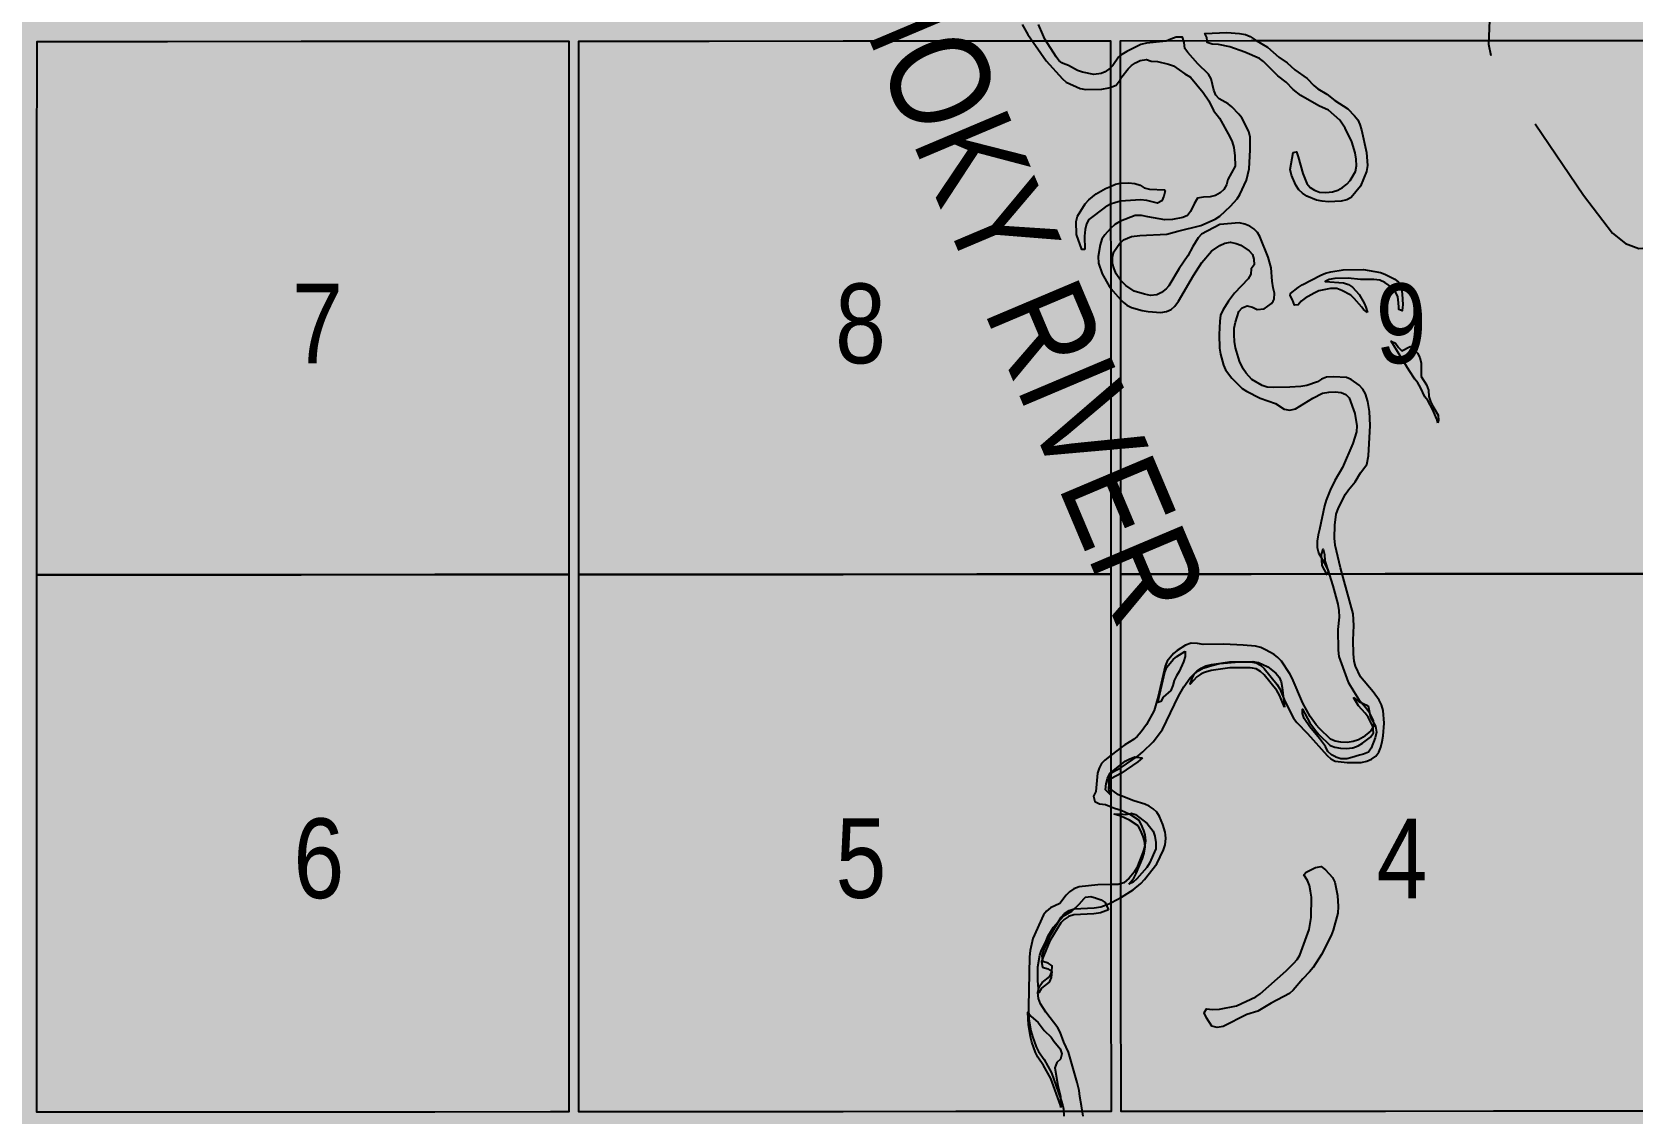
# Model space of a CAD drawing. Extents: x 403018 to 417191, y 6033193 to 6042673.
# Drawn here: x 414684.4 to 414845.3, y 6036942.8 to 6037051.5 of the extents above; entities that cross this region are included whole.
import ezdxf
from ezdxf.enums import TextEntityAlignment as Align

# ---------------------------------------------------------------- set-up
doc = ezdxf.new("R2010")
doc.units = 0
doc.header["$LTSCALE"] = 5
doc.linetypes.add('DASHED2', pattern=[9.525, 6.35, -3.175])
for name, color, linetype in [('Quarters', 8, 'Continuous'), ('RoadSeg', 57, 'DASHED2'), ('T-WATER', 160, 'Continuous'), ('T-WATER-T', 170, 'Continuous')]:
    doc.layers.add(name, color=color, linetype=linetype)
doc.layers.add('ROUTE-MAP-BACKGROUND-H', color=7, linetype='Continuous', true_color=0xf0ebff)
doc.styles.add('120', font='ARIALN.TTF', dxfattribs={"height": 13})
doc.styles.add('TXT', font='ARIALN.TTF', dxfattribs={"height": 0.2})

msp = doc.modelspace()

# ---------------------------------------------------------------- hatches: boundary and pattern name
at = {"layer": 'ROUTE-MAP-BACKGROUND-H'}
h = msp.add_hatch(color=256, dxfattribs=at)
h.dxf.hatch_style = 1
h.paths.add_polyline_path([(412923.423, 6037807.465), (416092.9, 6037807.465), (416092.9, 6035965.758), (412923.423, 6035965.758)])

# ---------------------------------------------------------------- linework, layer by layer
at = {"layer": 'Quarters'}
for points in [[(414698.042, 6036996.975), (414684.932, 6036996.969), (414684.937, 6037010.358), (414684.941, 6037023.747), (414684.945, 6037037.136), (414684.949, 6037050.525), (414698.054, 6037050.532), (414711.495, 6037050.539), (414724.113, 6037050.545), (414724.935, 6037050.545), (414738.375, 6037050.552), (414738.376, 6037037.163), (414738.376, 6037023.774), (414738.377, 6037010.384), (414738.377, 6036996.995), (414724.932, 6036996.988), (414711.488, 6036996.982), (414698.042, 6036996.975)], [(414752.492, 6036997.005), (414739.382, 6036996.996), (414739.381, 6037010.385), (414739.381, 6037023.774), (414739.38, 6037037.164), (414739.38, 6037050.553), (414752.485, 6037050.563), (414765.925, 6037050.572), (414779.366, 6037050.582), (414792.806, 6037050.592), (414792.811, 6037037.203), (414792.816, 6037023.813), (414792.822, 6037010.424), (414792.827, 6036997.034), (414779.382, 6036997.025), (414765.937, 6036997.015), (414752.492, 6036997.005)], [(414806.941, 6036997.044), (414793.831, 6036997.035), (414793.826, 6037010.424), (414793.821, 6037023.814), (414793.815, 6037037.203), (414793.81, 6037050.593), (414806.915, 6037050.602), (414820.356, 6037050.612), (414833.796, 6037050.622), (414847.236, 6037050.631), (414847.246, 6037037.242), (414847.256, 6037023.852), (414847.266, 6037010.463), (414847.276, 6036997.073), (414833.831, 6036997.064), (414820.386, 6036997.054), (414806.941, 6036997.044)], [(414696.558, 6036943.014), (414684.916, 6036943.006), (414684.92, 6036956.599), (414684.924, 6036970.191), (414684.928, 6036983.58), (414684.932, 6036996.969), (414698.042, 6036996.975), (414711.488, 6036996.982), (414724.932, 6036996.988), (414738.377, 6036996.995), (414738.378, 6036983.606), (414738.378, 6036970.216), (414738.379, 6036956.63), (414738.38, 6036943.043), (414737.219, 6036943.042), (414736.549, 6036943.042), (414724.93, 6036943.034), (414723.219, 6036943.033), (414711.48, 6036943.025), (414709.889, 6036943.023), (414698.03, 6036943.015), (414696.558, 6036943.014)], [(414750.561, 6036943.051), (414739.384, 6036943.043), (414739.383, 6036956.63), (414739.383, 6036970.217), (414739.382, 6036983.606), (414739.382, 6036996.996), (414752.492, 6036997.005), (414765.937, 6036997.015), (414779.382, 6036997.025), (414792.827, 6036997.034), (414792.832, 6036983.645), (414792.837, 6036970.255), (414792.843, 6036956.668), (414792.848, 6036943.082), (414791.59, 6036943.081), (414790.585, 6036943.08), (414779.398, 6036943.072), (414777.244, 6036943.07), (414765.949, 6036943.062), (414763.902, 6036943.061), (414752.499, 6036943.053), (414750.561, 6036943.051)], [(414804.596, 6036943.09), (414793.853, 6036943.082), (414793.847, 6036956.669), (414793.842, 6036970.256), (414793.836, 6036983.646), (414793.831, 6036997.035), (414806.941, 6036997.044), (414820.386, 6036997.054), (414833.831, 6036997.064), (414847.276, 6036997.073), (414847.286, 6036983.684), (414847.296, 6036970.294), (414847.307, 6036956.707), (414847.317, 6036943.12), (414845.626, 6036943.119), (414844.622, 6036943.118), (414833.867, 6036943.111), (414831.28, 6036943.109), (414820.417, 6036943.101), (414817.938, 6036943.099), (414806.967, 6036943.092), (414804.596, 6036943.09)]]:
    msp.add_lwpolyline(points, close=True, dxfattribs=at)
at = {"layer": 'RoadSeg', "flags": 128}
msp.add_lwpolyline([(414831.034, 6037049.084), (414830.799, 6037050.231), (414831.065, 6037056.558), (414830.932, 6037058.922), (414827.735, 6037065.549), (414826.902, 6037066.614), (414825.87, 6037067.48), (414818.777, 6037072.209), (414815.98, 6037074.939), (414815.514, 6037075.672), (414813.816, 6037081), (414811.851, 6037085.295), (414813.816, 6037081), (414815.514, 6037075.672), (414815.98, 6037074.939), (414818.777, 6037072.209), (414825.87, 6037067.48), (414826.902, 6037066.614), (414827.735, 6037065.549), (414830.932, 6037058.922), (414831.065, 6037056.558), (414830.799, 6037050.231), (414831.065, 6037048.932), (414831.897, 6037047.467), (414840.322, 6037035.079), (414843.22, 6037031.283), (414844.552, 6037030.251), (414845.883, 6037029.718), (414847.082, 6037029.818), (414849.18, 6037030.317), (414850.446, 6037030.184), (414853.775, 6037028.286), (414855.074, 6037027.953), (414877.152, 6037028.386), (414877.752, 6037028.785), (414878.185, 6037029.385), (414884.445, 6037043.937), (414886.31, 6037047.666), (414886.743, 6037048.866), (414887.076, 6037051.03), (414887.409, 6037052.029), (414887.742, 6037052.595), (414888.541, 6037052.928), (414889.44, 6037052.595), (414890.472, 6037051.329), (414902.427, 6037032.315), (414902.893, 6037032.016), (414903.559, 6037032.149), (414904.33, 6037032.656), (414906.818, 6037028.688), (414907.501, 6037027.631), (414908.177, 6037026.633), (414908.941, 6037025.548), (414909.635, 6037024.622), (414910.444, 6037023.614), (414911.279, 6037022.63), (414912.061, 6037021.767), (414912.953, 6037020.844), (414913.905, 6037019.901), (414914.847, 6037018.994), (414970.985, 6036965.34), (414971.914, 6036964.462), (414972.748, 6036963.688), (414973.641, 6036962.886), (414974.517, 6036962.134), (414975.432, 6036961.387), (414976.361, 6036960.662), (414977.339, 6036959.932), (414978.21, 6036959.316), (414979.229, 6036958.636), (414980.256, 6036957.985), (414981.479, 6036957.242), (414982.639, 6036956.588), (414983.756, 6036955.99), (414984.884, 6036955.393), (414987.459, 6036954.045), (415046.482, 6036923.161), (415045.817, 6036921.893), (415046.316, 6036921.526), (415058.571, 6036915.033)], dxfattribs=at)
at = {"layer": 'T-WATER', "linetype": 'Continuous', "flags": 128}
for points in [[(414783.908, 6037052.215), (414784.5, 6037051.212), (414786.318, 6037048.59)], [(414792.994, 6037028.233), (414792.984, 6037028.885), (414793.145, 6037029.394), (414793.749, 6037030.253), (414793.798, 6037030.3), (414794.11, 6037030.593), (414794.914, 6037030.946), (414795.748, 6037031.039), (414798.47, 6037031.16), (414799.576, 6037031.49), (414801.858, 6037032.059), (414803.326, 6037032.691), (414803.766, 6037032.973), (414804.863, 6037033.991), (414805.52, 6037034.725), (414805.784, 6037035.144), (414806.459, 6037036.592), (414806.729, 6037037.743), (414806.835, 6037039.645), (414806.814, 6037040.925), (414806.679, 6037041.489), (414805.979, 6037042.853), (414805.683, 6037043.228), (414804.999, 6037043.941), (414804.608, 6037044.261), (414803.708, 6037044.749), (414803.37, 6037045.138), (414803.166, 6037045.627), (414802.894, 6037046.755), (414802.644, 6037047.226), (414801.565, 6037048.272), (414800.561, 6037049.398), (414800.258, 6037049.827), (414800.211, 6037050.431), (414800.037, 6037050.939), (414799.407, 6037050.943), (414798.869, 6037050.764), (414798.39, 6037050.536), (414796.425, 6037050.349), (414795.857, 6037050.204), (414794.453, 6037049.518), (414793.773, 6037049.097), (414793.594, 6037048.952), (414793.019, 6037048.115), (414792.77, 6037047.844), (414792.257, 6037047.461), (414791.864, 6037047.319), (414791.119, 6037047.217), (414789.987, 6037047.437), (414789.478, 6037047.601), (414788.566, 6037048.113), (414788.035, 6037048.299), (414787.908, 6037048.388), (414787.612, 6037048.598), (414787.324, 6037048.984), (414786.216, 6037050.739), (414785.985, 6037051.214), (414785.565, 6037052.218)], [(414786.318, 6037048.59), (414787.991, 6037046.768), (414788.35, 6037046.439), (414789.752, 6037045.809), (414790.333, 6037045.692), (414791.933, 6037045.715), (414792.616, 6037045.85), (414792.772, 6037045.912), (414793.364, 6037046.146), (414793.776, 6037046.671), (414793.949, 6037046.978), (414794.565, 6037047.781), (414794.92, 6037048.099), (414795.314, 6037048.379), (414795.776, 6037048.609), (414796.399, 6037048.698), (414796.896, 6037048.528), (414797.502, 6037048.494), (414798.621, 6037048.241), (414799.142, 6037048.057), (414800.275, 6037047.287), (414800.822, 6037046.923), (414802.119, 6037045.394), (414802.673, 6037044.547), (414803.131, 6037043.604), (414803.747, 6037042.813), (414804.773, 6037040.931), (414805.007, 6037040.43), (414805.179, 6037039.885), (414805.289, 6037039.053), (414805.324, 6037038.013), (414804.596, 6037036.667), (414804.455, 6037036.115), (414804.192, 6037035.655), (414803.807, 6037035.331), (414803.362, 6037035.06), (414802.803, 6037034.913), (414802.127, 6037034.898), (414801.548, 6037034.783), (414801.205, 6037034.225), (414800.841, 6037033.436), (414800.547, 6037033.049), (414800.052, 6037032.847), (414799.042, 6037032.636), (414798.255, 6037032.599), (414796.534, 6037032.92), (414795.911, 6037033.052), (414795.29, 6037033.032), (414793.795, 6037032.487), (414793.237, 6037032.14), (414792.792, 6037031.734), (414792.221, 6037031.102), (414791.94, 6037030.667), (414791.745, 6037030.114), (414791.555, 6037028.929), (414791.594, 6037028.265), (414791.975, 6037027.193), (414792.675, 6037025.96), (414792.8, 6037025.781), (414793.021, 6037025.467), (414793.806, 6037024.623), (414793.978, 6037024.436), (414794.054, 6037024.353), (414794.453, 6037024.045), (414794.923, 6037023.823), (414795.986, 6037023.498), (414796.584, 6037023.397), (414797.862, 6037023.297), (414798.431, 6037023.42), (414798.904, 6037023.622), (414799.276, 6037023.945), (414799.632, 6037024.446), (414801.139, 6037027.019), (414801.972, 6037028.319), (414802.959, 6037029.454), (414803.78, 6037030.031), (414804.268, 6037030.269), (414804.843, 6037030.354), (414805.421, 6037030.245), (414805.906, 6037030.057), (414806.713, 6037029.493), (414807.049, 6037029.143), (414807.213, 6037028.647), (414807.219, 6037028.079), (414806.939, 6037027.703), (414806.879, 6037027.169), (414806.621, 6037026.687), (414805.255, 6037025.236), (414804.657, 6037024.454), (414804.068, 6037023.551), (414803.842, 6037023.029)], [(414820.102, 6036980.24), (414820.197, 6036980.812), (414820.277, 6036982.073), (414820.187, 6036983.362), (414820.024, 6036983.92), (414819.789, 6036984.383), (414819.183, 6036985.216), (414817.899, 6036986.742), (414817.418, 6036987.785), (414817.285, 6036988.299), (414817.204, 6036989.035), (414817.169, 6036990.41), (414817.228, 6036991.884), (414817.172, 6036993.04), (414815.919, 6036997.681), (414815.371, 6036999.952), (414815.3, 6037000.637), (414815.322, 6037001.958), (414815.465, 6037003.072), (414815.696, 6037003.689), (414816.414, 6037005.07), (414816.701, 6037005.508), (414817.388, 6037006.314), (414817.919, 6037007.204), (414818.54, 6037008.032), (414818.719, 6037008.905), (414818.868, 6037011.947), (414818.827, 6037013.363), (414818.637, 6037014.365), (414818.399, 6037015.137), (414818.139, 6037015.619), (414817.795, 6037016.007), (414816.99, 6037016.588), (414816.495, 6037016.776), (414815.191, 6037016.834), (414814.513, 6037016.8), (414813.984, 6037016.618), (414813.584, 6037016.345), (414812.51, 6037015.986), (414811.908, 6037015.869), (414810.813, 6037015.804), (414809.207, 6037015.768), (414808.54, 6037015.806), (414808.024, 6037015.962), (414806.999, 6037016.589), (414806.417, 6037017.227), (414806.127, 6037017.648), (414805.761, 6037018.42), (414805.358, 6037019.759), (414805.252, 6037020.399), (414805.221, 6037021.059), (414805.231, 6037021.735), (414805.341, 6037022.331), (414805.683, 6037023.396), (414806.033, 6037023.78), (414806.531, 6037023.99), (414807.054, 6037023.842), (414807.525, 6037023.613), (414808.242, 6037023.661), (414808.979, 6037024.196), (414809.141, 6037024.462), (414809.246, 6037024.634), (414809.281, 6037025.241), (414809.142, 6037025.795), (414809.052, 6037026.457), (414808.945, 6037027.778), (414808.626, 6037028.875), (414807.816, 6037030.923), (414807.566, 6037031.347), (414807.204, 6037031.693), (414806.784, 6037031.969), (414806.298, 6037032.191), (414805.74, 6037032.314), (414803.792, 6037032.152), (414801.943, 6037031.163), (414801.606, 6037030.815), (414801.058, 6037029.93), (414800.575, 6037028.991), (414799.706, 6037027.731), (414798.66, 6037025.976), (414798.386, 6037025.682), (414797.904, 6037025.316), (414797.458, 6037025.077), (414796.826, 6037025.027), (414796.214, 6037025.137), (414795.17, 6037025.459), (414794.328, 6037026.032), (414793.804, 6037026.562), (414793.377, 6037027.175), (414793.155, 6037027.69), (414792.994, 6037028.233)], [(414803.842, 6037023.029), (414803.769, 6037022.432), (414803.725, 6037021.115), (414803.763, 6037019.728), (414803.846, 6037019.133), (414804.137, 6037018.025), (414804.339, 6037017.54), (414804.983, 6037016.722), (414806.016, 6037015.682), (414806.445, 6037015.401), (414807.842, 6037014.693), (414809.386, 6037014.175), (414810.233, 6037013.598), (414810.823, 6037013.489), (414811.369, 6037013.648), (414813.109, 6037014.699), (414814.112, 6037015.209), (414814.725, 6037015.317), (414815.384, 6037015.349), (414815.978, 6037015.273), (414816.441, 6037015.074), (414816.776, 6037014.733), (414817.352, 6037013.158), (414817.531, 6037011.943), (414817.499, 6037011.32), (414817.134, 6037010.166), (414816.105, 6037007.732), (414815.337, 6037006.438), (414814.859, 6037005.454), (414814.448, 6037004.459), (414814.282, 6037003.884), (414813.808, 6037001.514), (414813.649, 6037000.985), (414813.56, 6037000.362), (414813.555, 6036999.704), (414813.699, 6036999.172), (414814.07, 6036998.548), (414814.537, 6036997.679), (414814.593, 6036997.564), (414815.129, 6036995.876), (414815.633, 6036994.01), (414815.731, 6036993.402), (414815.768, 6036992.708), (414815.639, 6036991.464), (414815.663, 6036989.421), (414815.729, 6036988.764), (414816.684, 6036986.196), (414817.248, 6036985.271), (414817.749, 6036984.458), (414818.431, 6036983.694), (414818.714, 6036983.292), (414819.192, 6036982.359), (414819.242, 6036981.741), (414818.955, 6036981.305), (414818.169, 6036980.685), (414817.705, 6036980.406), (414817.18, 6036980.223), (414816.57, 6036980.15), (414815.938, 6036980.17), (414815.358, 6036980.277), (414814.885, 6036980.473), (414813.778, 6036981.55), (414813.464, 6036981.92), (414812.87, 6036982.741), (414812.135, 6036984.099), (414811.062, 6036986.591), (414810.821, 6036987.033), (414809.973, 6036988.29), (414809.618, 6036988.676), (414809.24, 6036988.978), (414808.357, 6036989.453), (414807.887, 6036989.671), (414807.357, 6036989.804), (414806.117, 6036989.921), (414804.171, 6036989.996), (414802.114, 6036989.968), (414801.547, 6036990.065), (414800.892, 6036990.091), (414800.329, 6036989.911), (414799.493, 6036989.386), (414799.112, 6036989.084), (414798.488, 6036988.314), (414798.294, 6036987.803), (414797.582, 6036984.769), (414797.196, 6036983.346), (414796.423, 6036981.956), (414795.877, 6036981.194), (414795.488, 6036980.74), (414795.119, 6036980.438), (414794.233, 6036979.912), (414793.868, 6036979.63)], [(414790.055, 6036942.627), (414789.884, 6036943.659), (414789.731, 6036944.581), (414789.657, 6036945.18), (414789.45, 6036946.011), (414788.577, 6036949.053), (414788.124, 6036950.049), (414787.755, 6036951.061), (414787.507, 6036951.495), (414786.314, 6036953.056), (414785.778, 6036953.911), (414785.576, 6036954.416), (414785.504, 6036955.046), (414785.633, 6036955.593), (414785.929, 6036956.053), (414786.697, 6036956.643), (414786.9, 6036957.11), (414786.947, 6036957.719), (414786.531, 6036957.994), (414786.008, 6036958.152), (414785.924, 6036958.734), (414786.104, 6036959.279), (414786.754, 6036960.789), (414787.839, 6036962.613), (414788.189, 6036962.953), (414788.629, 6036963.25), (414789.143, 6036963.418), (414791.172, 6036963.519), (414791.825, 6036963.619), (414792.646, 6036963.939), (414792.884, 6036964.061), (414793.889, 6036964.598), (414795.087, 6036965.35), (414795.841, 6036965.99), (414796.225, 6036966.382), (414797.436, 6036967.962), (414798.132, 6036969.352), (414798.282, 6036969.866), (414798.351, 6036970.487), (414798.318, 6036970.86), (414798.295, 6036971.119), (414798.071, 6036971.898), (414797.711, 6036972.715), (414797.437, 6036973.129), (414797.083, 6036973.478), (414796.683, 6036973.744), (414796.231, 6036973.957), (414795.148, 6036974.283), (414793.875, 6036974.775), (414793.596, 6036974.878), (414792.869, 6036975.424), (414792.851, 6036975.437), (414792.638, 6036976.006), (414792.669, 6036976.675), (414792.867, 6036977.006), (414792.936, 6036977.123), (414793.871, 6036977.619), (414795.563, 6036978.809), (414796.033, 6036979.202), (414797.08, 6036980.199), (414798.02, 6036981.444), (414799.636, 6036984.802), (414800.18, 6036985.729), (414800.815, 6036986.617), (414801.509, 6036987.339), (414801.904, 6036987.612), (414802.381, 6036987.822), (414802.937, 6036987.97), (414804.799, 6036988.236), (414806.863, 6036988.246), (414807.445, 6036988.137), (414807.881, 6036987.892), (414808.247, 6036987.562), (414809.524, 6036985.981), (414809.811, 6036985.508), (414810.309, 6036984.291), (414811.191, 6036982.564), (414811.504, 6036982.141), (414812.595, 6036981.027), (414814.569, 6036978.839), (414814.938, 6036978.504), (414815.352, 6036978.259), (414816.566, 6036978.132), (414817.251, 6036978.125), (414817.965, 6036978.138), (414818.543, 6036978.27), (414819.024, 6036978.469), (414819.455, 6036978.764), (414819.743, 6036979.167), (414819.949, 6036979.669), (414820.102, 6036980.24)], [(414793.868, 6036979.63), (414792.864, 6036978.871), (414792.218, 6036978.374), (414791.888, 6036978.024), (414791.669, 6036977.573), (414791.483, 6036977.072), (414791.318, 6036975.216), (414791.091, 6036974.735), (414791.229, 6036974.202), (414791.701, 6036973.974), (414792.295, 6036973.903), (414792.871, 6036973.666), (414793.207, 6036973.536), (414793.877, 6036973.334), (414794.755, 6036972.925), (414795.598, 6036972.38), (414795.853, 6036971.937), (414796.116, 6036971.306), (414796.244, 6036970.856), (414796.304, 6036970.269), (414796.222, 6036969.631), (414796.05, 6036969.099), (414795.428, 6036967.562), (414795.171, 6036967.1), (414794.675, 6036966.519), (414794.121, 6036966.056), (414793.887, 6036965.986), (414793.572, 6036965.893), (414792.882, 6036965.876), (414791.537, 6036965.853), (414789.634, 6036965.636), (414789.118, 6036965.458), (414788.689, 6036965.157), (414788.327, 6036964.807), (414787.694, 6036963.979), (414786.755, 6036963.522), (414786.366, 6036963.214), (414786.05, 6036962.824), (414784.979, 6036960.441), (414784.74, 6036959.243), (414784.656, 6036958.61), (414784.547, 6036953.622), (414784.598, 6036952.369), (414784.805, 6036951.17), (414784.954, 6036950.616), (414785.318, 6036949.577), (414785.554, 6036949.105), (414786.129, 6036948.29), (414786.875, 6036946.959), (414787.822, 6036944.287), (414787.993, 6036943.655), (414788.061, 6036943.325), (414788.12, 6036942.623)]]:
    msp.add_lwpolyline(points, dxfattribs=at)
at = {"layer": 'T-WATER'}
for points in [[(414814.693, 6037034.433), (414814.057, 6037034.481), (414813.48, 6037034.571), (414812.508, 6037034.978), (414812.091, 6037035.28), (414811.722, 6037035.638), (414811.433, 6037036.088), (414810.991, 6037037.101), (414810.834, 6037037.667), (414811.141, 6037039.375), (414811.48, 6037039.434), (414811.667, 6037038.946), (414812.12, 6037037.278), (414812.537, 6037036.27), (414812.853, 6037035.859), (414813.308, 6037035.6), (414813.809, 6037035.405), (414814.446, 6037035.361), (414815.092, 6037035.43), (414815.626, 6037035.606), (414816.1, 6037035.865), (414816.535, 6037036.183), (414816.868, 6037036.548), (414817.4, 6037037.45), (414817.513, 6037038.041), (414817.483, 6037038.716), (414817.39, 6037039.341), (414817.056, 6037040.434), (414816.38, 6037041.813), (414815.836, 6037042.621), (414814.684, 6037043.606), (414813.733, 6037044.049), (414811.93, 6037045.098), (414811.137, 6037045.697), (414810.437, 6037046.418), (414809.617, 6037047.064), (414808.152, 6037048.504), (414807.75, 6037048.815), (414806.291, 6037049.452), (414804.777, 6037049.989), (414803.65, 6037050.207), (414802.996, 6037050.235), (414802.509, 6037050.414), (414802.498, 6037050.599), (414802.48, 6037050.919), (414802.258, 6037051.306), (414804.472, 6037051.404), (414805.769, 6037051.333), (414806.35, 6037051.222), (414806.824, 6037051.005), (414807.447, 6037050.602), (414808.567, 6037049.955), (414809.696, 6037048.944), (414810.554, 6037048.359), (414811.308, 6037047.678), (414812.539, 6037046.789), (414813.209, 6037046.083), (414813.62, 6037045.777), (414814.516, 6037045.221), (414815.325, 6037044.577), (414816.635, 6037043.756), (414817.327, 6037043.053), (414817.629, 6037042.637), (414817.854, 6037042.173), (414818.014, 6037041.657), (414818.527, 6037039.374), (414818.601, 6037038.073), (414818.532, 6037037.458), (414817.917, 6037036.006), (414816.985, 6037034.856), (414816.538, 6037034.63), (414815.974, 6037034.495), (414814.693, 6037034.433)], [(414790.223, 6037029.627), (414789.931, 6037029.636), (414789.385, 6037031.128), (414789.334, 6037032.433), (414789.47, 6037032.97), (414790.249, 6037034.234), (414790.605, 6037034.619), (414791.366, 6037035.224), (414792.294, 6037035.755), (414792.812, 6037035.974), (414793.297, 6037036.2), (414793.816, 6037036.296), (414794.605, 6037036.331), (414795.258, 6037036.275), (414795.761, 6037036.086), (414796.186, 6037035.825), (414796.714, 6037035.69), (414798.237, 6037035.627), (414798.288, 6037035.528), (414798.15, 6037035.002), (414797.945, 6037034.529), (414797.511, 6037034.277), (414796.437, 6037034.557), (414795.818, 6037034.61), (414793.817, 6037034.472), (414793.231, 6037034.331), (414792.812, 6037034.172), (414792.734, 6037034.142), (414792.264, 6037033.869), (414790.62, 6037032.651), (414790.373, 6037032.218), (414790.259, 6037031.642), (414790.193, 6037030.988), (414790.223, 6037029.627)], [(414818.607, 6037023.32), (414818.219, 6037023.61), (414818.032, 6037023.831), (414817.293, 6037024.708), (414816.928, 6037025.049), (414816.031, 6037025.523), (414815.534, 6037025.712), (414814.89, 6037025.718), (414813.718, 6037025.467), (414813.245, 6037025.262), (414812.361, 6037024.739), (414811.967, 6037024.462), (414811.667, 6037024.071), (414811.282, 6037024.054), (414811.09, 6037024.565), (414810.846, 6037025.013), (414810.871, 6037025.199), (414811.649, 6037025.834), (414812.059, 6037026.094), (414813.921, 6037027.04), (414814.404, 6037027.257), (414814.939, 6037027.406), (414816.176, 6037027.597), (414818.201, 6037027.627), (414819.924, 6037027.314), (414820.369, 6037027.171), (414821.353, 6037026.667), (414821.747, 6037026.367), (414822.018, 6037025.931), (414822.144, 6037024.688), (414822.182, 6037024.039), (414822.148, 6037023.834), (414822.088, 6037023.465), (414821.756, 6037023.614), (414821.749, 6037023.834), (414821.734, 6037024.286), (414821.651, 6037024.88), (414821.434, 6037025.389), (414821.128, 6037025.78), (414820.37, 6037026.307), (414819.849, 6037026.543), (414819.26, 6037026.617), (414817.916, 6037026.631), (414816.676, 6037026.764), (414815.321, 6037026.732), (414814.749, 6037026.63), (414814.352, 6037026.428), (414816.2, 6037026.271), (414816.72, 6037026.117), (414817.124, 6037025.837), (414817.777, 6037025.099), (414818.291, 6037024.241), (414818.454, 6037023.832), (414818.607, 6037023.32)], [(414825.673, 6037012.21), (414825.597, 6037012.582), (414825.177, 6037013.534), (414824.689, 6037014.457), (414824.373, 6037014.84), (414823.933, 6037015.791), (414823.675, 6037016.237), (414823.363, 6037016.61), (414822.787, 6037017.469), (414820.987, 6037020.422), (414821.438, 6037020.213), (414821.735, 6037019.797), (414822.073, 6037019.458), (414822.915, 6037019.878), (414823.635, 6037019.229), (414823.875, 6037018.791), (414824.005, 6037018.217), (414824.011, 6037016.894), (414824.546, 6037016.04), (414824.741, 6037015.521), (414824.787, 6037014.878), (414824.962, 6037014.377), (414825.179, 6037013.892), (414825.702, 6037013.008), (414825.758, 6037012.467), (414825.673, 6037012.21)], [(414814.57, 6036996.935), (414814.515, 6036997.05), (414814.049, 6036997.918), (414813.99, 6036999.001), (414814.156, 6036999.537), (414814.29, 6036999.009), (414814.345, 6036998.388), (414814.649, 6036997.325), (414814.57, 6036996.935)], [(414800.306, 6036989.299), (414800.286, 6036988.762), (414800.128, 6036988.218), (414799.693, 6036987.252), (414799.413, 6036986.843), (414799.2, 6036986.37), (414799.06, 6036985.841), (414798.853, 6036985.354), (414798.095, 6036984.685), (414797.848, 6036984.241), (414797.555, 6036984.162), (414798.27, 6036987.195), (414798.464, 6036987.705), (414799.089, 6036988.474), (414799.47, 6036988.776), (414800.258, 6036989.269), (414800.273, 6036989.279), (414800.306, 6036989.299)], [(414810.279, 6036983.671), (414809.782, 6036984.887), (414809.495, 6036985.361), (414808.22, 6036986.942), (414807.855, 6036987.272), (414807.417, 6036987.52), (414807.052, 6036987.588), (414806.836, 6036987.629), (414804.772, 6036987.62), (414802.91, 6036987.357), (414802.355, 6036987.209), (414802.153, 6036987.121), (414801.878, 6036987), (414801.482, 6036986.726), (414800.787, 6036986.005), (414801.003, 6036986.563), (414801.252, 6036987.025), (414801.611, 6036987.34), (414802.033, 6036987.576), (414802.065, 6036987.593), (414802.568, 6036987.742), (414802.616, 6036987.758), (414803.734, 6036988.065), (414805.733, 6036988.246), (414807.08, 6036988.276), (414807.431, 6036988.205), (414807.66, 6036988.159), (414808.608, 6036987.729), (414809.411, 6036987.095), (414809.747, 6036986.71), (414809.936, 6036986.221), (414810.046, 6036985.649), (414810.279, 6036983.671)], [(414817.216, 6036984.64), (414817.752, 6036984.239), (414818.69, 6036983.801), (414818.925, 6036982.659), (414819.434, 6036981.769), (414819.533, 6036981.162), (414819.395, 6036980.615), (414818.997, 6036979.565), (414818.701, 6036979.173), (414818.202, 6036978.954), (414817.801, 6036978.846), (414817.038, 6036978.641), (414816.527, 6036978.503), (414815.933, 6036978.484), (414815.447, 6036978.667), (414815.406, 6036978.688), (414814.985, 6036978.908), (414814.642, 6036979.245), (414814.385, 6036979.733), (414813.801, 6036980.536), (414812.832, 6036981.695), (414812.262, 6036982.543), (414812.086, 6036983.058), (414812.102, 6036983.479), (414812.836, 6036982.121), (414813.428, 6036981.3), (414813.741, 6036980.931), (414814.847, 6036979.854), (414814.959, 6036979.807), (414815.32, 6036979.657), (414815.899, 6036979.549), (414816.532, 6036979.529), (414817.086, 6036979.595), (414817.14, 6036979.602), (414817.666, 6036979.783), (414818.129, 6036980.062), (414818.916, 6036980.68), (414819.204, 6036981.116), (414819.155, 6036981.733), (414818.677, 6036982.665), (414818.395, 6036983.067), (414817.716, 6036983.827), (414817.216, 6036984.64)], [(414796.002, 6036978.6), (414795.531, 6036978.207), (414793.84, 6036977.02), (414792.905, 6036976.525), (414792.835, 6036976.408), (414792.637, 6036976.077), (414792.605, 6036975.409), (414792.818, 6036974.84), (414792.306, 6036975.398), (414792.361, 6036976.005), (414792.498, 6036976.565), (414792.742, 6036977.014), (414794.261, 6036978.248), (414794.685, 6036978.469), (414794.743, 6036978.499), (414795.244, 6036978.697), (414795.398, 6036978.677), (414796.002, 6036978.6)], [(414794.632, 6036965.924), (414795.129, 6036966.505), (414795.386, 6036966.966), (414796.009, 6036968.501), (414796.181, 6036969.034), (414796.264, 6036969.671), (414796.204, 6036970.258), (414796.077, 6036970.708), (414795.815, 6036971.338), (414795.56, 6036971.782), (414794.719, 6036972.327), (414793.841, 6036972.736), (414793.385, 6036972.874), (414793.172, 6036972.939), (414793.733, 6036972.986), (414794.33, 6036972.919), (414794.846, 6036973.019), (414794.888, 6036973.027), (414795.322, 6036972.902), (414796.475, 6036971.999), (414797.074, 6036971.224), (414797.256, 6036970.717), (414797.353, 6036970.109), (414797.353, 6036969.449), (414796.71, 6036968.028), (414796.435, 6036967.576), (414795.437, 6036966.455), (414795.076, 6036966.114), (414794.632, 6036965.924)], [(414803.529, 6036951.526), (414802.973, 6036951.666), (414802.438, 6036952.5), (414802.219, 6036952.99), (414802.437, 6036953.381), (414803.052, 6036953.322), (414803.756, 6036953.345), (414805.466, 6036953.708), (414807.398, 6036954.602), (414807.822, 6036954.908), (414810.459, 6036957.195), (414811.226, 6036957.973), (414811.55, 6036958.352), (414811.826, 6036958.786), (414812.749, 6036961.353), (414812.953, 6036962.568), (414812.977, 6036964.611), (414812.906, 6036965.22), (414812.792, 6036965.778), (414812.603, 6036966.271), (414812.218, 6036966.859), (414812.45, 6036967.103), (414813.397, 6036967.575), (414813.97, 6036967.675), (414814.396, 6036967.355), (414815.097, 6036966.596), (414815.332, 6036966.124), (414815.606, 6036964.775), (414815.659, 6036963.657), (414815.632, 6036963.011), (414815.178, 6036961.285), (414814.964, 6036960.756), (414814.006, 6036958.856), (414813.146, 6036957.528), (414812.806, 6036957.105), (414812.105, 6036956.399), (414811.162, 6036955.264), (414810.795, 6036954.93), (414808.931, 6036953.977), (414807.592, 6036953.161), (414806.491, 6036952.815), (414804.127, 6036951.605), (414803.529, 6036951.526)], [(414792.601, 6036963.348), (414791.781, 6036963.028), (414791.606, 6036963.002), (414791.128, 6036962.929), (414789.1, 6036962.831), (414788.587, 6036962.663), (414788.544, 6036962.634), (414788.147, 6036962.367), (414787.796, 6036962.028), (414786.71, 6036960.205), (414786.058, 6036958.695), (414785.878, 6036958.151), (414785.963, 6036957.572), (414786.485, 6036957.414), (414786.901, 6036957.138), (414786.852, 6036956.528), (414786.649, 6036956.061), (414785.88, 6036955.472), (414785.584, 6036955.012), (414785.506, 6036956.24), (414785.51, 6036957.6), (414785.685, 6036958.788), (414785.849, 6036959.3), (414786.319, 6036960.221), (414786.52, 6036960.728), (414787.057, 6036961.585), (414788.026, 6036962.707), (414788.915, 6036963.216), (414789.636, 6036963.891), (414790.159, 6036964.484), (414790.279, 6036964.622), (414790.835, 6036964.674), (414791.17, 6036964.573), (414791.282, 6036964.537), (414791.344, 6036964.517), (414791.871, 6036964.347), (414792.261, 6036964.067), (414792.601, 6036963.348)], [(414787.821, 6036943.489), (414787.762, 6036943.712), (414786.818, 6036946.383), (414786.073, 6036947.715), (414785.499, 6036948.528), (414785.264, 6036949.001), (414784.9, 6036950.039), (414784.752, 6036950.593), (414784.546, 6036951.793), (414784.497, 6036953.045), (414784.795, 6036952.669), (414785.525, 6036952.022), (414786.119, 6036951.207), (414786.842, 6036950.554), (414787.119, 6036950.132), (414787.736, 6036949.375), (414787.915, 6036948.866), (414787.761, 6036948.338), (414787.4, 6036947.997), (414787.22, 6036947.484), (414787.492, 6036945.697), (414787.757, 6036944.591), (414787.802, 6036943.82), (414787.821, 6036943.489)]]:
    msp.add_lwpolyline(points, close=True, dxfattribs=at)

# ---------------------------------------------------------------- texts
at = {"layer": 'RoadSeg', "style": '120'}
for s, p in [('7', (414710.569, 6037018.19)), ('8', (414765.131, 6037018.209)), ('9', (414819.445, 6037018.218)), ('6', (414710.715, 6036964.508)), ('5', (414765.178, 6036964.533)), ('4', (414819.54, 6036964.498))]:
    msp.add_text(s, height=8.004, dxfattribs=at).set_placement(p)
at = {"layer": 'T-WATER-T', "style": 'TXT'}
msp.add_text('LITTLE SMOKY RIVER', height=10.00515, rotation=292.89568, dxfattribs=at).set_placement((414770.225, 6037046.704), align=Align.CENTER)

doc.saveas('drawing.dxf')
